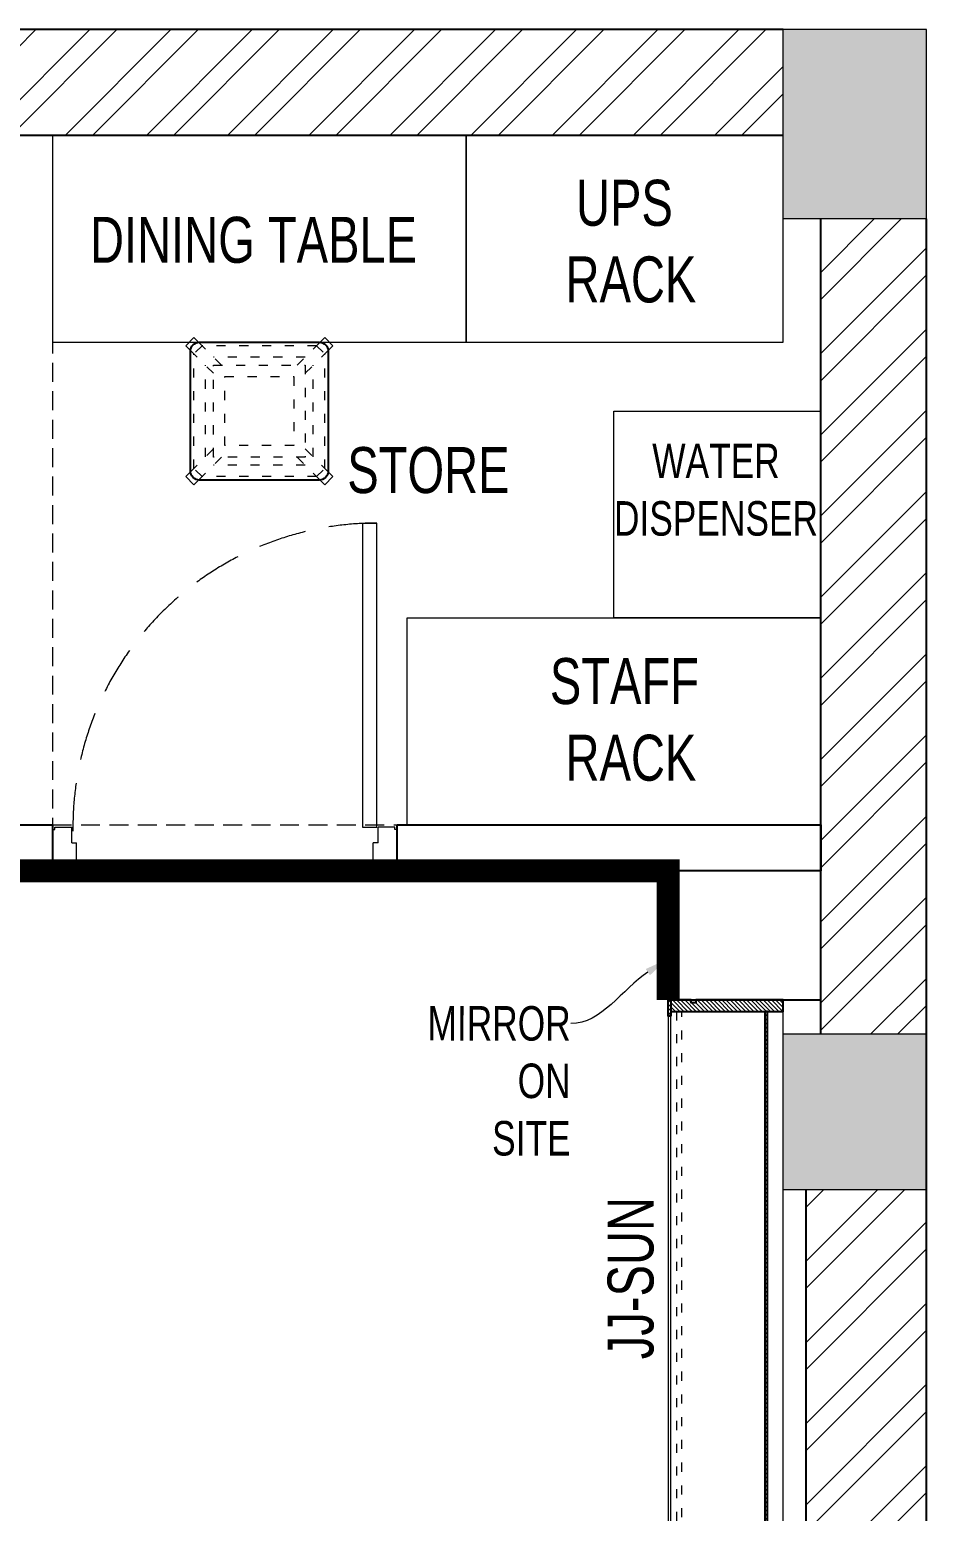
# Model space of a CAD drawing. Header units: feet. Extents: x 6760453 to 6769213, y -5286336 to -5277010.
# Drawn here: x 6767261 to 6769213, y -5280234 to -5277010 of the extents above; entities that cross this region are included whole.
import ezdxf
from ezdxf import colors
from ezdxf.entities.mleader import LeaderData, LeaderLine
from ezdxf.math import Vec2, Vec3

# ---------------------------------------------------------------- set-up
doc = ezdxf.new("R2010")
doc.units = ezdxf.units.FT
doc.header["$LTSCALE"] = 33
doc.header["$MEASUREMENT"] = 0
for name, pattern in [('a_p6_plan_L18$0$HIDDEN', [0.375, 0.25, -0.125]), ('ACAD_ISO03W100', [30, 12, -18]), ('HIDDEN2', [4.7625, 3.175, -1.5875])]:
    doc.linetypes.add(name, pattern=pattern)
for name, color, linetype, lineweight in [('A-COL', 243, 'Continuous', 9), ('column hatch', 5, 'Continuous', 0), ('Door', 2, 'Continuous', 13), ('LENS-CURTAIN', 5, 'a_p6_plan_L18$0$HIDDEN', 9), ('LENS-DIM', 252, 'Continuous', 5), ('LENS-DOOR', 34, 'Continuous', 20), ('LENS-PARTITION', 21, 'Continuous', 25), ('LENS-TEXT', 31, 'Continuous', 5), ('LK-FF&E WALL', 1, 'Continuous', 9), ('LK-FLUTTED FINISH', 20, 'Continuous', 30), ('LK-MIRROR', 133, 'Continuous', 13), ('LN-ELEVATION-1', 81, 'Continuous', 25), ('LN-ELEVATION-3', 125, 'Continuous', 18), ('LN-ELEVATION-4', 145, 'Continuous', 13), ('LN-ELEVATION-5', 167, 'Continuous', 5), ('LN-HATCH', 251, 'Continuous', 0), ('PLANO-TXT', 252, 'Continuous', 5)]:
    doc.layers.add(name, color=color, linetype=linetype, lineweight=lineweight)
doc.layers.add('A-WALL', color=1, linetype='Continuous')
doc.layers.add('LAMINATE FINISH', color=80, linetype='Continuous')
doc.styles.add('LK TXT', font='GILC____.TTF', dxfattribs={"height": 100})
doc.styles.get("Standard").update_dxf_attribs({"font": 'GILC____.TTF'})

# ---------------------------------------------------------------- blocks, each defined once
blk = doc.blocks.new('*U32')
at = {"layer": 'LENS-DOOR'}
for p, q in [((548121.7, 1779235.3), (548121.7, 1778573.8)), ((548121.7, 1779235.3), (548153, 1779235.3)), ((548153, 1778573.8), (548153, 1779235.3)), ((547447.3, 1778568.6), (547452.5, 1778568.6)), ((547447.3, 1778484.1), (547447.3, 1778568.6)), ((547452.5, 1778573.8), (547488.9, 1778573.8)), ((547452.5, 1778568.6), (547452.5, 1778573.8)), ((547488.9, 1778539.9), (547488.9, 1778573.8)), ((548121.7, 1778573.8), (548153, 1778573.8)), ((548192.1, 1778573.8), (548155.6, 1778573.8)), ((548155.6, 1778539.9), (548155.6, 1778573.8)), ((548192.1, 1778568.6), (548192.1, 1778573.8)), ((548197.3, 1778568.6), (548192.1, 1778568.6)), ((548197.3, 1778484.1), (548197.3, 1778568.6)), ((547488.9, 1778539.9), (547499.3, 1778539.9)), ((547499.3, 1778478.9), (547499.3, 1778539.9)), ((548145.2, 1778478.9), (548145.2, 1778539.9)), ((548155.6, 1778539.9), (548145.2, 1778539.9)), ((547447.3, 1778484.1), (547452.5, 1778484.1)), ((547452.5, 1778478.9), (547452.5, 1778484.1)), ((547452.5, 1778478.9), (547499.3, 1778478.9)), ((548192.1, 1778478.9), (548145.2, 1778478.9)), ((548192.1, 1778478.9), (548192.1, 1778484.1)), ((548197.3, 1778484.1), (548192.1, 1778484.1))]:
    blk.add_line(p, q, dxfattribs=at)
at = {"layer": 'LENS-DOOR', "color": 7, "linetype": 'HIDDEN2'}
blk.add_ellipse((548153, 1778573.8), major_axis=(-661.5, 0), ratio=1, start_param=-1.570791, end_param=0.051209, dxfattribs=at)
blk = doc.blocks.new('A$C0752b630')
at = {"layer": 'column hatch'}
h = blk.add_hatch(color=8, dxfattribs=at)
h.dxf.hatch_style = 1
h.paths.add_polyline_path([(-5049, 270), (-5343, 270), (-5343, -40), (-5049, -40)])
h.paths.add_polyline_path([(-5049, -2549), (-5343, -2549), (-5343, -2854), (-5049, -2854)])
h.paths.add_polyline_path([(-2826, -2539), (-3308, -2539), (-3376, -2539), (-3376, -2854), (-2826, -2854)])
h.paths.add_polyline_path([(451, -2539), (-436, -2539), (-436, -2854), (451, -2854)])
h.paths.add_polyline_path([(3417, -2488), (3155, -2488), (3155, -2539), (2858, -2539), (2858, -2854), (3417, -2854)])
h.paths.add_polyline_path([(158, 378), (-158, 378), (-158, 0), (158, 0)])
h.paths.add_polyline_path([(-3101, 286), (-3158, 286), (-3376, 286), (-3376, -19), (-3161, -19), (-3103, -19)])
h.paths.add_polyline_path([(-3085, 3075), (-3365, 3075), (-3365, 2773), (-3085, 2773)])
h.paths.add_polyline_path([(190, 3090), (-158, 3090), (-158, 2714), (190, 2714)])
h.paths.add_polyline_path([(3417, 5272), (3105, 5272), (3105, 4860), (3417, 4860)])
h.paths.add_polyline_path([(3417, 3087), (3105, 3087), (3105, 2748), (3417, 2748)])
at = {"layer": 'LN-HATCH'}
h = blk.add_hatch(dxfattribs=at)
h.set_pattern_fill('ANSI32', color=256, scale=333, angle=180)
h.set_pattern_definition([(225, (-7066004.11, 5282751.5), (88.2999593, -88.2999593), []), (225, (-7066062.98, 5282751.5), (88.2999593, -88.2999593), [])])
h.paths.add_polyline_path([(3417, 2748), (3155, 2748), (3155, -6), (3195, -6), (3195, -2488), (3417, -2488)])
h.paths.add_polyline_path([(3417, 4860), (3187, 4860), (3187, 3087), (3417, 3087)])
h.paths.add_polyline_path([(3105, 5272), (-3365, 5272), (-3365, 3075), (-3135, 3075), (-3135, 5042), (3105, 5042)])
at = {"layer": 'A-COL'}
for p, q in [((3105, 4860), (3105, 5272)), ((3417, 5272), (3105, 5272)), ((3417, 4860), (3417, 5272)), ((3417, 4860), (3105, 4860)), ((3105, 2748), (3105, 3087)), ((3105, 3087), (3417, 3087)), ((3417, 2748), (3105, 2748))]:
    blk.add_line(p, q, dxfattribs=at)
at = {"layer": 'A-WALL'}
for p, q in [((3105, 5272), (-3365, 5272)), ((3105, 5042), (-3135, 5042)), ((3187, 3087), (3187, 4860)), ((3417, -2488), (3417, 4860)), ((3155, -6), (3155, 2748))]:
    blk.add_line(p, q, dxfattribs=at)
blk = doc.blocks.new('Stool')
at = {"layer": 'LN-ELEVATION-1', "ltscale": 0.5}
blk.add_lwpolyline([(-130, 300), (130, 300, -0.414214), (150, 280), (150, 20, -0.414214), (130, 0), (-130, 0, -0.414214), (-150, 20), (-150, 280, -0.414214)], format="xyb", close=True, dxfattribs=at)
at = {"layer": 'LN-ELEVATION-3', "linetype": 'ACAD_ISO03W100', "ltscale": 0.05}
for p, q in [((-82.3, 250), (-124.7, 292.4)), ((-124.7, 292.4), (124.7, 292.4)), ((82.3, 250), (124.7, 292.4)), ((-100, 232.3), (-142.4, 274.7)), ((-142.4, 274.7), (-142.4, 25.3)), ((-99.7, 267.4), (99.7, 267.4)), ((100, 232.3), (142.4, 274.7)), ((142.4, 274.7), (142.4, 25.3)), ((-117.4, 249.7), (-117.4, 50.3)), ((117.4, 249.7), (117.4, 50.3)), ((-100, 67.7), (-142.4, 25.3)), ((100, 67.7), (142.4, 25.3)), ((-82.3, 50), (-124.7, 7.6)), ((-99.7, 32.6), (99.7, 32.6)), ((82.3, 50), (124.7, 7.6)), ((-124.7, 7.6), (124.7, 7.6))]:
    blk.add_line(p, q, dxfattribs=at)
for points in [[(-132.2, 299.9), (-124.7, 292.4), (-142.4, 274.7), (-149.9, 282.2)], [(132.2, 299.9), (124.7, 292.4), (142.4, 274.7), (149.9, 282.2)], [(-132.2, 0.1), (-124.7, 7.6), (-142.4, 25.3), (-149.9, 17.8)], [(132.2, 0.1), (124.7, 7.6), (142.4, 25.3), (149.9, 17.8)]]:
    blk.add_lwpolyline(points, dxfattribs=at)
for points in [[(-100, 250), (100, 250), (100, 50), (-100, 50)], [(-75, 225), (75, 225), (75, 75), (-75, 75)]]:
    blk.add_lwpolyline(points, close=True, dxfattribs=at)
at = {"layer": 'LN-ELEVATION-5', "ltscale": 0.5}
for points in [[(-149.9, 282.2), (-160.1, 292.4), (-142.4, 310.1), (-132.2, 299.9)], [(149.9, 282.2), (160.1, 292.4), (142.4, 310.1), (132.2, 299.9)], [(-149.9, 17.8), (-160.1, 7.6), (-142.4, -10.1), (-132.2, 0.1)], [(149.9, 17.8), (160.1, 7.6), (142.4, -10.1), (132.2, 0.1)]]:
    blk.add_lwpolyline(points, dxfattribs=at)
blk = doc.blocks.new('JJ SH 1200')
at = {"layer": 'LN-HATCH', "ltscale": 0.5}
h = blk.add_hatch(dxfattribs=at)
h.set_pattern_fill('ANSI31', color=256, scale=2)
h.set_pattern_definition([(45, (4097187.331, 1708800.267), (-4.4901280605, 4.4901280605), [])])
h.paths.add_polyline_path([(792.1, 220), (792.1, 30), (786.1, 30), (786.1, 20), (792.1, 20), (792.1, -24), (767.1, -24), (767.1, 220)])
h.paths.add_polyline_path([(-382.9, 180), (767.1, 180), (767.1, 186), (-382.9, 186)])
h.paths.add_polyline_path([(757.1, -24), (757.1, -30), (792.1, -30), (792.1, -24)])
h.paths.add_polyline_path([(-407.9, 220), (-407.9, 30), (-401.9, 30), (-401.9, 20), (-407.9, 20), (-407.9, -24), (-382.9, -24), (-382.9, 220)])
h.paths.add_polyline_path([(-372.9, -24), (-372.9, -30), (-407.9, -30), (-407.9, -24)])
at = {"layer": 'LN-ELEVATION-1', "ltscale": 0.5}
for points in [[(-407.9, 220), (-407.9, 30), (-401.9, 30), (-401.9, 20), (-407.9, 20), (-407.9, -24), (-382.9, -24), (-382.9, 220)], [(792.1, 220), (792.1, 30), (786.1, 30), (786.1, 20), (792.1, 20), (792.1, -24), (767.1, -24), (767.1, 220)], [(-382.9, 180), (767.1, 180), (767.1, 186), (-382.9, 186)], [(-372.9, -24), (-372.9, -30), (-407.9, -30), (-407.9, -24)], [(757.1, -24), (757.1, -30), (792.1, -30), (792.1, -24)]]:
    blk.add_lwpolyline(points, close=True, dxfattribs=at)
at = {"layer": 'LN-ELEVATION-3', "ltscale": 0.5}
for p, q in [((767.1, 220), (-382.9, 220)), ((757.1, -24), (-372.9, -24)), ((-372.9, -30), (757.1, -30))]:
    blk.add_line(p, q, dxfattribs=at)
at = {"layer": 'LN-ELEVATION-4', "linetype": 'ACAD_ISO03W100', "ltscale": 0.05}
blk.add_lwpolyline([(767.1, 0), (-382.9, 0), (-382.9, -12), (767.1, -12)], close=True, dxfattribs=at)

msp = doc.modelspace()

# ---------------------------------------------------------------- linework, layer by layer
at = {"layer": 'LAMINATE FINISH', "color": 85, "linetype": 'ACAD_ISO03W100', "ltscale": 0.05, "const_width": 50}
msp.add_lwpolyline([(6767311.2, -5278840.2), (6768061.2, -5278840.2)], dxfattribs=at)
at = {"layer": 'LENS-CURTAIN', "ltscale": 5}
for points in [[(6767211.2, -5278740.2), (6767211.2, -5277240.2), (6767311.2, -5277240.2), (6767311.2, -5278740.2)], [(6768061.2, -5278840.2), (6767311.2, -5278840.2), (6767311.2, -5278740.2), (6768061.2, -5278740.2)]]:
    msp.add_lwpolyline(points, close=True, dxfattribs=at)
at = {"layer": 'LENS-PARTITION'}
for points in [[(6764861.2, -5278740.2), (6767311.2, -5278740.2), (6767311.2, -5278840.2), (6764861.2, -5278840.2)], [(6768061.2, -5278740.2), (6768983.2, -5278740.2), (6768983.2, -5278840.2), (6768061.2, -5278840.2)], [(6768651.2, -5279121.2), (6768983.2, -5279121.2), (6768983.2, -5278840.2), (6768651.2, -5278840.2)]]:
    msp.add_lwpolyline(points, close=True, dxfattribs=at)
at = {"layer": 'LK-FF&E WALL'}
for points in [[(6768211.2, -5277240.2), (6767311.2, -5277240.2), (6767311.2, -5277690.2), (6768211.2, -5277690.2)], [(6768901.2, -5277240.2), (6768211.2, -5277240.2), (6768211.2, -5277690.2), (6768901.2, -5277690.2)], [(6768983.2, -5278290.2), (6768533.2, -5278290.2), (6768533.2, -5277840.2), (6768983.2, -5277840.2)], [(6768983.2, -5278740.2), (6768083.2, -5278740.2), (6768083.2, -5278290.2), (6768983.2, -5278290.2)]]:
    msp.add_lwpolyline(points, close=True, dxfattribs=at)
at = {"layer": 'LK-FLUTTED FINISH', "linetype": 'ACAD_ISO03W100', "ltscale": 0.05, "const_width": 50}
msp.add_lwpolyline([(6764161.2, -5279740.2), (6764161.2, -5278840.2), (6765638.2, -5278840.2), (6765638.2, -5279568.2), (6765986.2, -5279568.2), (6765986.2, -5278840.2), (6767311.2, -5278840.2)], dxfattribs=at)
at = {"layer": 'LK-MIRROR', "linetype": 'ACAD_ISO03W100', "ltscale": 0.05, "const_width": 50}
msp.add_lwpolyline([(6768061.2, -5278840.2), (6768651.2, -5278840.2), (6768651.2, -5279121.2)], dxfattribs=at)

# ---------------------------------------------------------------- block references
at = {"layer": 'Door'}
msp.add_blockref('*U32', (6219863.9, -7057319.1), dxfattribs=at)
at = {"layer": 'LENS-DIM', "color": 2}
msp.add_blockref('A$C0752b630', (6765796.2, -5282282.2), dxfattribs=at)
at = {"layer": 'LK-FF&E WALL'}
for name, p, rotation in [('Stool', (6767761.2, -5277690.2), 180), ('JJ SH 1200', (6768681.2, -5279529.1), 270)]:
    msp.add_blockref(name, p, dxfattribs=dict(at, rotation=rotation))

# ---------------------------------------------------------------- texts
at = {"layer": 'LENS-TEXT', "color": 0, "linetype": 'Continuous', "ltscale": 3, "attachment_point": 5, "style": 'LK TXT'}
for s, width, gutter_width, insert, char_height in [('UPS\\P RACK', 1099.487, 1, (6768555.9, -5277471), 100), ('DINING TABLE', 783.964, 1, (6767748.6, -5277468.2), 100), ('STORE', 616.77, 1, (6768129.2, -5277969.2), 100), ('WATER \\PDISPENSER', 264.162, 0.75, (6768755.2, -5278011.6), 75), ('STAFF\\P RACK', 1099.487, 1, (6768555.9, -5278511.6), 100)]:
    msp.add_mtext_dynamic_manual_height_columns(s, width=width, gutter_width=gutter_width, heights=[0], dxfattribs=dict(at, insert=insert, char_height=char_height))
at = {"layer": 'PLANO-TXT', "linetype": 'Continuous', "ltscale": 3, "insert": (6768569.9, -5279726.5), "char_height": 100, "width": 244.677, "attachment_point": 5, "rotation": 90, "style": 'LK TXT'}
msp.add_mtext('JJ-SUN', dxfattribs=at)

# ---------------------------------------------------------------- leaders
at = {"layer": 'LENS-TEXT', "color": 0, "linetype": 'Continuous', "ltscale": 3}
ml = msp.add_multileader_mtext('Standard', dxfattribs=at)
ml.set_content('\\pxqr,t3;{\\C0;MIRROR ON SITE}', color=1)
ml.set_leader_properties(color=256, linetype='ByLayer', lineweight=-1)
ml.build(insert=Vec2(0, 0))
ml.multileader.update_dxf_attribs({"leader_type": 2, "dogleg_length": 0.36, "arrow_head_size": 50})
ctx = ml.context
ctx.base_point, ctx.char_height, ctx.arrow_head_size, ctx.landing_gap_size, ctx.plane_origin, ctx.plane_x_axis, ctx.plane_y_axis = Vec3(6768189, -5279172.5), 75, 50, 0.09, Vec3(6761975.7, -5277490.5), Vec3(0.999999, -0.001097), Vec3(0.001097, 0.999999)
ctx.text_align_type = 2
notes = []
notes.append((ctx, [(1, (1, 1, 0), (6768439.4, -5279172.8), (-0.999999, 0.001097), 0.36, [(1, [(6768648.5, -5279033)], 0, [])])]))
ctx.mtext.insert, ctx.mtext.text_direction, ctx.mtext.rotation, ctx.mtext.width, ctx.mtext.alignment, ctx.mtext.flow_direction = Vec3(6768439, -5279134.8), Vec3(0.999999, -0.001097), 6.282088, 289.544, 3, 5
for ctx, leaders in notes:
    for number, flags, end, landing, length, lines in leaders:
        leader = LeaderData()
        leader.index, (leader.has_last_leader_line, leader.has_dogleg_vector, leader.attachment_direction) = number, flags
        leader.last_leader_point, leader.dogleg_vector, leader.dogleg_length = Vec3(end), Vec3(landing), length
        for number, points, colour, breaks in lines:
            line = LeaderLine()
            line.index, line.vertices, line.color, line.breaks = number, Vec3.list(points), colors.encode_raw_color(colour), breaks
            leader.lines.append(line)
        ctx.leaders.append(leader)

doc.saveas('drawing.dxf')
